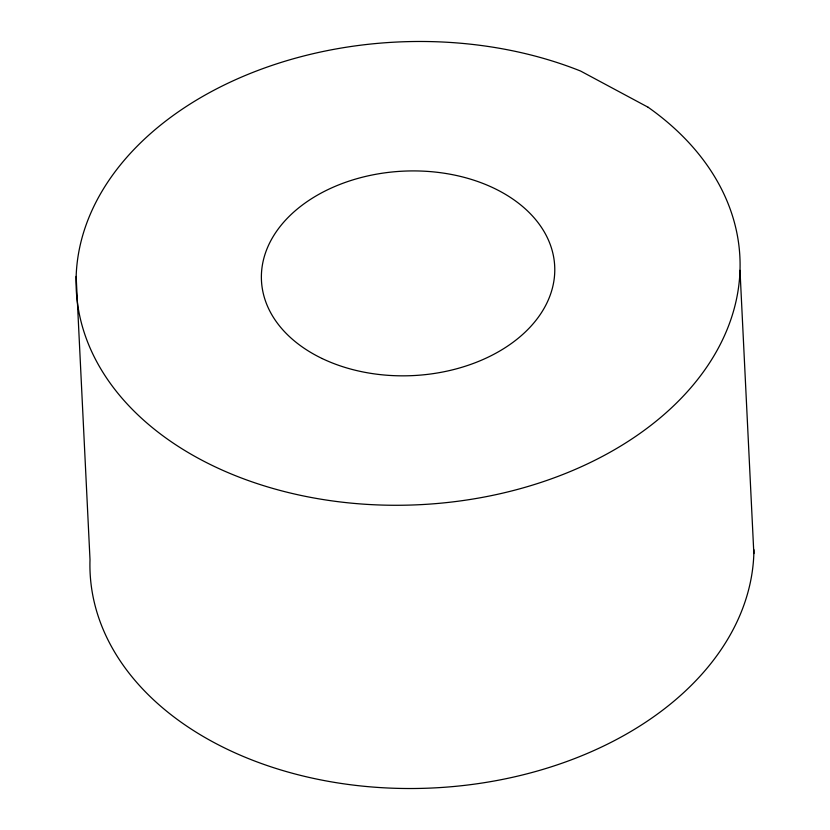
<?xml version="1.0" encoding="UTF-8"?>
<svg xmlns="http://www.w3.org/2000/svg" width="830" height="830" viewBox="0 0 830 830"><rect width="100%" height="100%" fill="white"/><g stroke="black" fill="none" stroke-linecap="round" stroke-linejoin="round"><path stroke-width="1.25" d="M739.997 270.331L753.848 553.568M76.153 276.432L90.003 559.669A332.208 231.601 -2.8 0 0 417.106 788.469A332.208 231.601 -2.8 0 0 753.931 549.73M648.126 107.257L580.585 71.038A332.208 231.601 -2.8 0 0 78.072 256.211A332.208 231.601 -2.8 0 0 514.486 490.229A332.208 231.601 -2.8 0 0 648.126 107.257M322.165 358.539A146.796 102.339 -2.8 0 0 554.015 280.146A146.796 102.339 -2.8 0 0 348.05 181.448A146.796 102.339 -2.8 0 0 322.165 358.539"/></g></svg>
